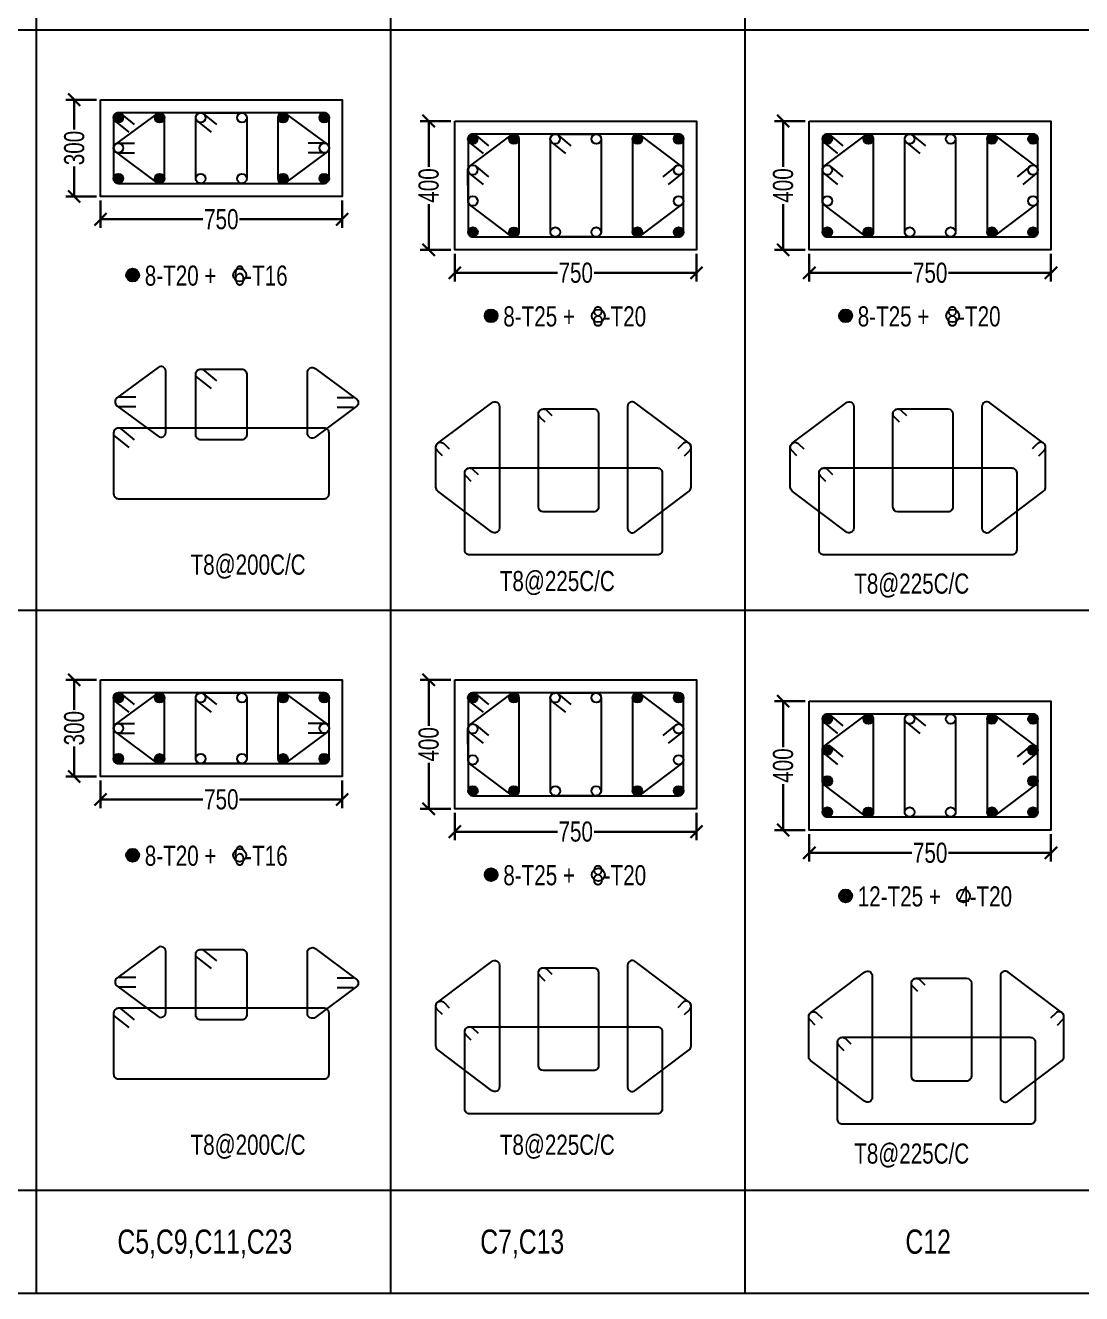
# Model space of a CAD drawing. Header units: millimetres. Extents: x 356 to 40629, y 2483 to 64847.
# Drawn here: x 24525 to 27803, y 11803 to 15738 of the extents above; entities that cross this region are included whole.
import ezdxf

# ---------------------------------------------------------------- set-up
doc = ezdxf.new("R2010")
doc.units = ezdxf.units.MM
for name, color, linetype in [('COL', 5, 'Continuous'), ('S-TIES', 3, 'Continuous'), ('TABLE', 11, 'Continuous'), ('TXT3', 6, 'Continuous')]:
    doc.layers.add(name, color=color, linetype=linetype)
doc.layers.add('STR-COL-DIM', color=8, linetype='Continuous', lineweight=18)
doc.layers.add('STR-LEVEL TEXT', color=110, linetype='Continuous', lineweight=30)
doc.styles.add('SOBHA', font='swisscl.ttf')
doc.styles.add('sobha sed', font='swisscl.ttf')
doc.dimstyles.new('S-25', dxfattribs={"dimscale": 25, "dimtxt": 2.5, "dimasz": 1.5, "dimexe": 0.25, "dimexo": 0.5, "dimgap": 0.1, "dimtad": 0, "dimdec": 0, "dimrnd": 0.0005, "dimzin": 0, "dimdsep": 46, "dimtxsty": 'SOBHA', "dimblk": 'OBLIQUE', "dimcen": 0.09, "dimclrd": 8, "dimclre": 8, "dimclrt": 6, "dimadec": 0, "dimazin": 0, "dimtfac": 1, "dimtdec": 0, "dimtofl": 0, "dimtmove": 0, "dimatfit": 3, "dimfxl": 0.18, "dimtolj": 1, "dimtzin": 0, "dimlwd": -1, "dimlwe": -1, "dimarcsym": 0})

# ---------------------------------------------------------------- blocks, each defined once
blk = doc.blocks.new('_Oblique')
at = {"color": 0, "linetype": 'ByBlock', "lineweight": -2}
for p, q in [((-0.5, -0.5), (0.5, 0.5)), ((0, 0.71), (0, -0.71))]:
    blk.add_line(p, q, dxfattribs=at)
blk = doc.blocks.new('*D614')
at = {"layer": 'STR-LEVEL TEXT', "color": 8, "transparency": 16777216}
for p, q in [((24745.3, 13707.2), (24670.2, 13707.2)), ((24676.5, 13707.2), (24676.5, 13614.4)), ((24676.5, 13407.2), (24676.5, 13500.1)), ((24745.3, 13407.2), (24670.2, 13407.2))]:
    blk.add_line(p, q, dxfattribs=at)
at = {"layer": 'STR-LEVEL TEXT', "color": 8, "transparency": 16777216, "xscale": 37.5, "yscale": 37.5, "zscale": 37.5}
for p, rotation in [((24676.5, 13707.2), 90), ((24676.5, 13407.2), 270)]:
    blk.add_blockref('_Oblique', p, dxfattribs=dict(at, rotation=rotation))
at = {"layer": 'STR-LEVEL TEXT', "color": 6, "transparency": 16777216, "insert": (24676.5, 13557.3), "char_height": 62.5, "attachment_point": 5, "rotation": 90, "style": 'SOBHA'}
blk.add_mtext('\\A1;300', dxfattribs=at)
blk = doc.blocks.new('*D615')
at = {"layer": 'STR-LEVEL TEXT', "color": 8, "transparency": 16777216}
for p, q in [((24757.8, 13394.7), (24757.8, 13329.9)), ((25507.8, 13394.7), (25507.8, 13329.9)), ((24757.8, 13336.1), (25075.9, 13336.1)), ((25507.8, 13336.1), (25189.8, 13336.1))]:
    blk.add_line(p, q, dxfattribs=at)
at = {"layer": 'STR-LEVEL TEXT', "color": 8, "transparency": 16777216, "xscale": 37.5, "yscale": 37.5, "zscale": 37.5, "rotation": 180}
blk.add_blockref('_Oblique', (24757.8, 13336.1), dxfattribs=at)
at = {"layer": 'STR-LEVEL TEXT', "color": 8, "transparency": 16777216, "xscale": 37.5, "yscale": 37.5, "zscale": 37.5}
blk.add_blockref('_Oblique', (25507.8, 13336.1), dxfattribs=at)
at = {"layer": 'STR-LEVEL TEXT', "color": 6, "transparency": 16777216, "insert": (25132.8, 13336.1), "char_height": 62.5, "attachment_point": 5, "style": 'SOBHA'}
blk.add_mtext('\\A1;750', dxfattribs=at)
blk = doc.blocks.new('*D616')
at = {"layer": 'STR-LEVEL TEXT', "color": 8, "transparency": 16777216}
for p, q in [((24745.3, 15507.4), (24670.2, 15507.4)), ((24676.5, 15507.4), (24676.5, 15414.6)), ((24676.5, 15207.4), (24676.5, 15300.3)), ((24745.3, 15207.4), (24670.2, 15207.4))]:
    blk.add_line(p, q, dxfattribs=at)
at = {"layer": 'STR-LEVEL TEXT', "color": 8, "transparency": 16777216, "xscale": 37.5, "yscale": 37.5, "zscale": 37.5}
for p, rotation in [((24676.5, 15507.4), 90), ((24676.5, 15207.4), 270)]:
    blk.add_blockref('_Oblique', p, dxfattribs=dict(at, rotation=rotation))
at = {"layer": 'STR-LEVEL TEXT', "color": 6, "transparency": 16777216, "insert": (24676.5, 15357.4), "char_height": 62.5, "attachment_point": 5, "rotation": 90, "style": 'SOBHA'}
blk.add_mtext('\\A1;300', dxfattribs=at)
blk = doc.blocks.new('*D617')
at = {"layer": 'STR-LEVEL TEXT', "color": 8, "transparency": 16777216}
for p, q in [((24757.8, 15194.9), (24757.8, 15130.1)), ((25507.8, 15194.9), (25507.8, 15130.1)), ((24757.8, 15136.3), (25075.9, 15136.3)), ((25507.8, 15136.3), (25189.8, 15136.3))]:
    blk.add_line(p, q, dxfattribs=at)
at = {"layer": 'STR-LEVEL TEXT', "color": 8, "transparency": 16777216, "xscale": 37.5, "yscale": 37.5, "zscale": 37.5, "rotation": 180}
blk.add_blockref('_Oblique', (24757.8, 15136.3), dxfattribs=at)
at = {"layer": 'STR-LEVEL TEXT', "color": 8, "transparency": 16777216, "xscale": 37.5, "yscale": 37.5, "zscale": 37.5}
blk.add_blockref('_Oblique', (25507.8, 15136.3), dxfattribs=at)
at = {"layer": 'STR-LEVEL TEXT', "color": 6, "transparency": 16777216, "insert": (25132.8, 15136.3), "char_height": 62.5, "attachment_point": 5, "style": 'SOBHA'}
blk.add_mtext('\\A1;750', dxfattribs=at)
blk = doc.blocks.new('*D482')
at = {"layer": 'STR-LEVEL TEXT', "color": 8, "transparency": 16777216}
for p, q in [((25845.3, 13707.2), (25770.2, 13707.2)), ((25776.5, 13707.2), (25776.5, 13564.7)), ((25776.5, 13307.2), (25776.5, 13449.7)), ((25845.3, 13307.2), (25770.2, 13307.2))]:
    blk.add_line(p, q, dxfattribs=at)
at = {"layer": 'STR-LEVEL TEXT', "color": 8, "transparency": 16777216, "xscale": 37.5, "yscale": 37.5, "zscale": 37.5}
for p, rotation in [((25776.5, 13707.2), 90), ((25776.5, 13307.2), 270)]:
    blk.add_blockref('_Oblique', p, dxfattribs=dict(at, rotation=rotation))
at = {"layer": 'STR-LEVEL TEXT', "color": 6, "transparency": 16777216, "insert": (25776.5, 13507.2), "char_height": 62.5, "attachment_point": 5, "rotation": 90, "style": 'SOBHA'}
blk.add_mtext('\\A1;400', dxfattribs=at)
blk = doc.blocks.new('*D483')
at = {"layer": 'STR-LEVEL TEXT', "color": 8, "transparency": 16777216}
for p, q in [((25857.8, 13294.7), (25857.8, 13229.9)), ((26607.8, 13294.7), (26607.8, 13229.9)), ((25857.8, 13236.1), (26175.9, 13236.1)), ((26607.8, 13236.1), (26289.8, 13236.1))]:
    blk.add_line(p, q, dxfattribs=at)
at = {"layer": 'STR-LEVEL TEXT', "color": 8, "transparency": 16777216, "xscale": 37.5, "yscale": 37.5, "zscale": 37.5, "rotation": 180}
blk.add_blockref('_Oblique', (25857.8, 13236.1), dxfattribs=at)
at = {"layer": 'STR-LEVEL TEXT', "color": 8, "transparency": 16777216, "xscale": 37.5, "yscale": 37.5, "zscale": 37.5}
blk.add_blockref('_Oblique', (26607.8, 13236.1), dxfattribs=at)
at = {"layer": 'STR-LEVEL TEXT', "color": 6, "transparency": 16777216, "insert": (26232.8, 13236.1), "char_height": 62.5, "attachment_point": 5, "style": 'SOBHA'}
blk.add_mtext('\\A1;750', dxfattribs=at)
blk = doc.blocks.new('*D544')
at = {"layer": 'STR-LEVEL TEXT', "color": 8, "transparency": 16777216}
for p, q in [((25845.3, 15441.2), (25770.2, 15441.2)), ((25776.5, 15441.2), (25776.5, 15298.7)), ((25776.5, 15041.2), (25776.5, 15183.7)), ((25845.3, 15041.2), (25770.2, 15041.2))]:
    blk.add_line(p, q, dxfattribs=at)
at = {"layer": 'STR-LEVEL TEXT', "color": 8, "transparency": 16777216, "xscale": 37.5, "yscale": 37.5, "zscale": 37.5}
for p, rotation in [((25776.5, 15441.2), 90), ((25776.5, 15041.2), 270)]:
    blk.add_blockref('_Oblique', p, dxfattribs=dict(at, rotation=rotation))
at = {"layer": 'STR-LEVEL TEXT', "color": 6, "transparency": 16777216, "insert": (25776.5, 15241.2), "char_height": 62.5, "attachment_point": 5, "rotation": 90, "style": 'SOBHA'}
blk.add_mtext('\\A1;400', dxfattribs=at)
blk = doc.blocks.new('*D545')
at = {"layer": 'STR-LEVEL TEXT', "color": 8, "transparency": 16777216}
for p, q in [((25857.8, 15028.7), (25857.8, 14963.9)), ((26607.8, 15028.7), (26607.8, 14963.9)), ((25857.8, 14970.1), (26175.9, 14970.1)), ((26607.8, 14970.1), (26289.8, 14970.1))]:
    blk.add_line(p, q, dxfattribs=at)
at = {"layer": 'STR-LEVEL TEXT', "color": 8, "transparency": 16777216, "xscale": 37.5, "yscale": 37.5, "zscale": 37.5, "rotation": 180}
blk.add_blockref('_Oblique', (25857.8, 14970.1), dxfattribs=at)
at = {"layer": 'STR-LEVEL TEXT', "color": 8, "transparency": 16777216, "xscale": 37.5, "yscale": 37.5, "zscale": 37.5}
blk.add_blockref('_Oblique', (26607.8, 14970.1), dxfattribs=at)
at = {"layer": 'STR-LEVEL TEXT', "color": 6, "transparency": 16777216, "insert": (26232.8, 14970.1), "char_height": 62.5, "attachment_point": 5, "style": 'SOBHA'}
blk.add_mtext('\\A1;750', dxfattribs=at)
blk = doc.blocks.new('*D548')
at = {"layer": 'STR-LEVEL TEXT', "color": 8, "transparency": 16777216}
for p, q in [((26945.3, 15441.2), (26870.2, 15441.2)), ((26876.5, 15441.2), (26876.5, 15298.7)), ((26876.5, 15041.2), (26876.5, 15183.7)), ((26945.3, 15041.2), (26870.2, 15041.2))]:
    blk.add_line(p, q, dxfattribs=at)
at = {"layer": 'STR-LEVEL TEXT', "color": 8, "transparency": 16777216, "xscale": 37.5, "yscale": 37.5, "zscale": 37.5}
for p, rotation in [((26876.5, 15441.2), 90), ((26876.5, 15041.2), 270)]:
    blk.add_blockref('_Oblique', p, dxfattribs=dict(at, rotation=rotation))
at = {"layer": 'STR-LEVEL TEXT', "color": 6, "transparency": 16777216, "insert": (26876.5, 15241.2), "char_height": 62.5, "attachment_point": 5, "rotation": 90, "style": 'SOBHA'}
blk.add_mtext('\\A1;400', dxfattribs=at)
blk = doc.blocks.new('*D549')
at = {"layer": 'STR-LEVEL TEXT', "color": 8, "transparency": 16777216}
for p, q in [((26957.8, 15028.7), (26957.8, 14963.9)), ((27707.8, 15028.7), (27707.8, 14963.9)), ((26957.8, 14970.1), (27275.9, 14970.1)), ((27707.8, 14970.1), (27389.8, 14970.1))]:
    blk.add_line(p, q, dxfattribs=at)
at = {"layer": 'STR-LEVEL TEXT', "color": 8, "transparency": 16777216, "xscale": 37.5, "yscale": 37.5, "zscale": 37.5, "rotation": 180}
blk.add_blockref('_Oblique', (26957.8, 14970.1), dxfattribs=at)
at = {"layer": 'STR-LEVEL TEXT', "color": 8, "transparency": 16777216, "xscale": 37.5, "yscale": 37.5, "zscale": 37.5}
blk.add_blockref('_Oblique', (27707.8, 14970.1), dxfattribs=at)
at = {"layer": 'STR-LEVEL TEXT', "color": 6, "transparency": 16777216, "insert": (27332.8, 14970.1), "char_height": 62.5, "attachment_point": 5, "style": 'SOBHA'}
blk.add_mtext('\\A1;750', dxfattribs=at)
blk = doc.blocks.new('*D411')
at = {"layer": 'STR-LEVEL TEXT', "color": 8, "transparency": 16777216}
for p, q in [((26945.3, 13641.3), (26870.2, 13641.3)), ((26876.5, 13641.3), (26876.5, 13498.8)), ((26876.5, 13241.3), (26876.5, 13383.8)), ((26945.3, 13241.3), (26870.2, 13241.3))]:
    blk.add_line(p, q, dxfattribs=at)
at = {"layer": 'STR-LEVEL TEXT', "color": 8, "transparency": 16777216, "xscale": 37.5, "yscale": 37.5, "zscale": 37.5}
for p, rotation in [((26876.5, 13641.3), 90), ((26876.5, 13241.3), 270)]:
    blk.add_blockref('_Oblique', p, dxfattribs=dict(at, rotation=rotation))
at = {"layer": 'STR-LEVEL TEXT', "color": 6, "transparency": 16777216, "insert": (26876.5, 13441.3), "char_height": 62.5, "attachment_point": 5, "rotation": 90, "style": 'SOBHA'}
blk.add_mtext('\\A1;400', dxfattribs=at)
blk = doc.blocks.new('*D412')
at = {"layer": 'STR-LEVEL TEXT', "color": 8, "transparency": 16777216}
for p, q in [((26957.8, 13228.8), (26957.8, 13164)), ((27707.8, 13228.8), (27707.8, 13164)), ((26957.8, 13170.3), (27275.9, 13170.3)), ((27707.8, 13170.3), (27389.8, 13170.3))]:
    blk.add_line(p, q, dxfattribs=at)
at = {"layer": 'STR-LEVEL TEXT', "color": 8, "transparency": 16777216, "xscale": 37.5, "yscale": 37.5, "zscale": 37.5, "rotation": 180}
blk.add_blockref('_Oblique', (26957.8, 13170.3), dxfattribs=at)
at = {"layer": 'STR-LEVEL TEXT', "color": 8, "transparency": 16777216, "xscale": 37.5, "yscale": 37.5, "zscale": 37.5}
blk.add_blockref('_Oblique', (27707.8, 13170.3), dxfattribs=at)
at = {"layer": 'STR-LEVEL TEXT', "color": 6, "transparency": 16777216, "insert": (27332.8, 13170.3), "char_height": 62.5, "attachment_point": 5, "style": 'SOBHA'}
blk.add_mtext('\\A1;750', dxfattribs=at)

msp = doc.modelspace()

# ---------------------------------------------------------------- hatches: boundary and pattern name
at = {"layer": 'S-TIES', "ltscale": 7}
h = msp.add_hatch(color=256, dxfattribs=at)
h.dxf.hatch_style = 1
edge = h.paths.add_edge_path()
edge.add_arc((24813.4, 15451.8), 15, 0, 360)
h = msp.add_hatch(color=256, dxfattribs=at)
h.dxf.hatch_style = 1
edge = h.paths.add_edge_path()
edge.add_arc((24941.2, 15451.8), 15, 0, 360)
h = msp.add_hatch(color=256, dxfattribs=at)
h.dxf.hatch_style = 1
edge = h.paths.add_edge_path()
edge.add_arc((25324.5, 15451.8), 15, 0, 360)
h = msp.add_hatch(color=256, dxfattribs=at)
h.dxf.hatch_style = 1
edge = h.paths.add_edge_path()
edge.add_arc((25452.3, 15451.8), 15, 0, 360)
h = msp.add_hatch(color=256, dxfattribs=at)
h.dxf.hatch_style = 1
edge = h.paths.add_edge_path()
edge.add_arc((25913.4, 15385.6), 15, 0, 360)
h = msp.add_hatch(color=256, dxfattribs=at)
h.dxf.hatch_style = 1
edge = h.paths.add_edge_path()
edge.add_arc((26041.2, 15385.6), 15, 0, 360)
h = msp.add_hatch(color=256, dxfattribs=at)
h.dxf.hatch_style = 1
edge = h.paths.add_edge_path()
edge.add_arc((26424.5, 15385.6), 15, 0, 360)
h = msp.add_hatch(color=256, dxfattribs=at)
h.dxf.hatch_style = 1
edge = h.paths.add_edge_path()
edge.add_arc((26552.3, 15385.6), 15, 0, 360)
h = msp.add_hatch(color=256, dxfattribs=at)
h.dxf.hatch_style = 1
edge = h.paths.add_edge_path()
edge.add_arc((27013.4, 15385.6), 15, 0, 360)
h = msp.add_hatch(color=256, dxfattribs=at)
h.dxf.hatch_style = 1
edge = h.paths.add_edge_path()
edge.add_arc((27141.2, 15385.6), 15, 0, 360)
h = msp.add_hatch(color=256, dxfattribs=at)
h.dxf.hatch_style = 1
edge = h.paths.add_edge_path()
edge.add_arc((27524.5, 15385.6), 15, 0, 360)
h = msp.add_hatch(color=256, dxfattribs=at)
h.dxf.hatch_style = 1
edge = h.paths.add_edge_path()
edge.add_arc((27652.3, 15385.6), 15, 0, 360)
h = msp.add_hatch(color=256, dxfattribs=at)
h.dxf.hatch_style = 1
edge = h.paths.add_edge_path()
edge.add_arc((24813.5, 15262.7), 15, 0, 360)
h = msp.add_hatch(color=256, dxfattribs=at)
h.dxf.hatch_style = 1
edge = h.paths.add_edge_path()
edge.add_arc((24941.2, 15262.4), 15, 0, 360)
h = msp.add_hatch(color=256, dxfattribs=at)
h.dxf.hatch_style = 1
edge = h.paths.add_edge_path()
edge.add_arc((25324.5, 15262.4), 15, 0, 360)
h = msp.add_hatch(color=256, dxfattribs=at)
h.dxf.hatch_style = 1
edge = h.paths.add_edge_path()
edge.add_arc((25452.2, 15262.7), 15, 0, 360)
h = msp.add_hatch(color=256, dxfattribs=at)
h.dxf.hatch_style = 1
edge = h.paths.add_edge_path()
edge.add_arc((25913.5, 15096.5), 15, 0, 360)
h = msp.add_hatch(color=256, dxfattribs=at)
h.dxf.hatch_style = 1
edge = h.paths.add_edge_path()
edge.add_arc((26041.2, 15096.2), 15, 0, 360)
h = msp.add_hatch(color=256, dxfattribs=at)
h.dxf.hatch_style = 1
edge = h.paths.add_edge_path()
edge.add_arc((26424.5, 15096.5), 15, 0, 360)
h = msp.add_hatch(color=256, dxfattribs=at)
h.dxf.hatch_style = 1
edge = h.paths.add_edge_path()
edge.add_arc((26552.2, 15096.5), 15, 0, 360)
h = msp.add_hatch(color=256, dxfattribs=at)
h.dxf.hatch_style = 1
edge = h.paths.add_edge_path()
edge.add_arc((27013.5, 15096.5), 15, 0, 360)
h = msp.add_hatch(color=256, dxfattribs=at)
h.dxf.hatch_style = 1
edge = h.paths.add_edge_path()
edge.add_arc((27141.2, 15096.2), 15, 0, 360)
h = msp.add_hatch(color=256, dxfattribs=at)
h.dxf.hatch_style = 1
edge = h.paths.add_edge_path()
edge.add_arc((27524.5, 15096.5), 15, 0, 360)
h = msp.add_hatch(color=256, dxfattribs=at)
h.dxf.hatch_style = 1
edge = h.paths.add_edge_path()
edge.add_arc((27652.2, 15096.5), 15, 0, 360)
h = msp.add_hatch(color=256, dxfattribs=at)
h.dxf.hatch_style = 1
edge = h.paths.add_edge_path()
edge.add_arc((24857.6, 14963.2), 20, 0, 360)
h = msp.add_hatch(color=256, dxfattribs=at)
h.dxf.hatch_style = 1
edge = h.paths.add_edge_path()
edge.add_arc((25970.3, 14836.6), 20, 0, 360)
h = msp.add_hatch(color=256, dxfattribs=at)
h.dxf.hatch_style = 1
edge = h.paths.add_edge_path()
edge.add_arc((27070.3, 14836.6), 20, 0, 360)
h = msp.add_hatch(color=256, dxfattribs=at)
h.dxf.hatch_style = 1
edge = h.paths.add_edge_path()
edge.add_arc((24813.4, 13651.7), 15, 0, 360)
h = msp.add_hatch(color=256, dxfattribs=at)
h.dxf.hatch_style = 1
edge = h.paths.add_edge_path()
edge.add_arc((24941.2, 13651.7), 15, 0, 360)
h = msp.add_hatch(color=256, dxfattribs=at)
h.dxf.hatch_style = 1
edge = h.paths.add_edge_path()
edge.add_arc((25324.5, 13651.7), 15, 0, 360)
h = msp.add_hatch(color=256, dxfattribs=at)
h.dxf.hatch_style = 1
edge = h.paths.add_edge_path()
edge.add_arc((25452.3, 13651.7), 15, 0, 360)
h = msp.add_hatch(color=256, dxfattribs=at)
h.dxf.hatch_style = 1
edge = h.paths.add_edge_path()
edge.add_arc((25913.4, 13651.7), 15, 0, 360)
h = msp.add_hatch(color=256, dxfattribs=at)
h.dxf.hatch_style = 1
edge = h.paths.add_edge_path()
edge.add_arc((26041.2, 13651.7), 15, 0, 360)
h = msp.add_hatch(color=256, dxfattribs=at)
h.dxf.hatch_style = 1
edge = h.paths.add_edge_path()
edge.add_arc((26424.5, 13651.7), 15, 0, 360)
h = msp.add_hatch(color=256, dxfattribs=at)
h.dxf.hatch_style = 1
edge = h.paths.add_edge_path()
edge.add_arc((26552.3, 13651.7), 15, 0, 360)
h = msp.add_hatch(color=256, dxfattribs=at)
h.dxf.hatch_style = 1
edge = h.paths.add_edge_path()
edge.add_arc((27013.4, 13585.8), 15, 0, 360)
h = msp.add_hatch(color=256, dxfattribs=at)
h.dxf.hatch_style = 1
edge = h.paths.add_edge_path()
edge.add_arc((27141.2, 13585.8), 15, 0, 360)
h = msp.add_hatch(color=256, dxfattribs=at)
h.dxf.hatch_style = 1
edge = h.paths.add_edge_path()
edge.add_arc((27524.5, 13585.8), 15, 0, 360)
h = msp.add_hatch(color=256, dxfattribs=at)
h.dxf.hatch_style = 1
edge = h.paths.add_edge_path()
edge.add_arc((27652.3, 13585.8), 15, 0, 360)
h = msp.add_hatch(color=256, dxfattribs=at)
h.dxf.hatch_style = 1
edge = h.paths.add_edge_path()
edge.add_arc((27013.4, 13489.4), 15, 0, 360)
h = msp.add_hatch(color=256, dxfattribs=at)
h.dxf.hatch_style = 1
edge = h.paths.add_edge_path()
edge.add_arc((27652.2, 13489.4), 15, 0, 360)
h = msp.add_hatch(color=256, dxfattribs=at)
h.dxf.hatch_style = 1
edge = h.paths.add_edge_path()
edge.add_arc((24813.5, 13462.6), 15, 0, 360)
h = msp.add_hatch(color=256, dxfattribs=at)
h.dxf.hatch_style = 1
edge = h.paths.add_edge_path()
edge.add_arc((24941.2, 13462.2), 15, 0, 360)
h = msp.add_hatch(color=256, dxfattribs=at)
h.dxf.hatch_style = 1
edge = h.paths.add_edge_path()
edge.add_arc((25324.5, 13462.2), 15, 0, 360)
h = msp.add_hatch(color=256, dxfattribs=at)
h.dxf.hatch_style = 1
edge = h.paths.add_edge_path()
edge.add_arc((25452.2, 13462.6), 15, 0, 360)
h = msp.add_hatch(color=256, dxfattribs=at)
h.dxf.hatch_style = 1
edge = h.paths.add_edge_path()
edge.add_arc((27013.5, 13393.1), 15, 0, 360)
h = msp.add_hatch(color=256, dxfattribs=at)
h.dxf.hatch_style = 1
edge = h.paths.add_edge_path()
edge.add_arc((27652.2, 13393.1), 15, 0, 360)
h = msp.add_hatch(color=256, dxfattribs=at)
h.dxf.hatch_style = 1
edge = h.paths.add_edge_path()
edge.add_arc((25913.5, 13362.6), 15, 0, 360)
h = msp.add_hatch(color=256, dxfattribs=at)
h.dxf.hatch_style = 1
edge = h.paths.add_edge_path()
edge.add_arc((26041.2, 13362.2), 15, 0, 360)
h = msp.add_hatch(color=256, dxfattribs=at)
h.dxf.hatch_style = 1
edge = h.paths.add_edge_path()
edge.add_arc((26424.5, 13362.6), 15, 0, 360)
h = msp.add_hatch(color=256, dxfattribs=at)
h.dxf.hatch_style = 1
edge = h.paths.add_edge_path()
edge.add_arc((26552.2, 13362.6), 15, 0, 360)
h = msp.add_hatch(color=256, dxfattribs=at)
h.dxf.hatch_style = 1
edge = h.paths.add_edge_path()
edge.add_arc((27013.5, 13296.7), 15, 0, 360)
h = msp.add_hatch(color=256, dxfattribs=at)
h.dxf.hatch_style = 1
edge = h.paths.add_edge_path()
edge.add_arc((27141.2, 13296.3), 15, 0, 360)
h = msp.add_hatch(color=256, dxfattribs=at)
h.dxf.hatch_style = 1
edge = h.paths.add_edge_path()
edge.add_arc((27524.5, 13296.7), 15, 0, 360)
h = msp.add_hatch(color=256, dxfattribs=at)
h.dxf.hatch_style = 1
edge = h.paths.add_edge_path()
edge.add_arc((27652.2, 13296.7), 15, 0, 360)
h = msp.add_hatch(color=256, dxfattribs=at)
h.dxf.hatch_style = 1
edge = h.paths.add_edge_path()
edge.add_arc((24857.6, 13163), 20, 0, 360)
h = msp.add_hatch(color=256, dxfattribs=at)
h.dxf.hatch_style = 1
edge = h.paths.add_edge_path()
edge.add_arc((25970.3, 13102.7), 20, 0, 360)
h = msp.add_hatch(color=256, dxfattribs=at)
h.dxf.hatch_style = 1
edge = h.paths.add_edge_path()
edge.add_arc((27070.3, 13036.8), 20, 0, 360)

# ---------------------------------------------------------------- linework, layer by layer
at = {"layer": 'COL', "elevation": 0}
for points in [[(24757.8, 15507.4), (25507.8, 15507.4), (25507.8, 15207.4), (24757.8, 15207.4)], [(25857.8, 15441.2), (26607.8, 15441.2), (26607.8, 15041.2), (25857.8, 15041.2)], [(26957.8, 15441.2), (27707.8, 15441.2), (27707.8, 15041.2), (26957.8, 15041.2)], [(24757.8, 13707.2), (25507.8, 13707.2), (25507.8, 13407.2), (24757.8, 13407.2)], [(25857.8, 13707.2), (26607.8, 13707.2), (26607.8, 13307.2), (25857.8, 13307.2)], [(26957.8, 13641.3), (27707.8, 13641.3), (27707.8, 13241.3), (26957.8, 13241.3)]]:
    msp.add_lwpolyline(points, close=True, dxfattribs=at)
at = {"layer": 'S-TIES', "ltscale": 7, "elevation": 0}
for points in [[(24813.5, 15247.7), (25452.3, 15247.7, 0.414214), (25467.3, 15262.7), (25467.3, 15451.8, 0.414214), (25452.3, 15466.8), (24813.5, 15466.8, 0.414214), (24798.5, 15451.8), (24798.5, 15262.7, 0.414214)], [(24956.2, 15262.4), (24956.2, 15451.8, 0.615959), (24932.3, 15463.9), (24804.6, 15369.3, 0.503211), (24804.5, 15345.3), (24932.2, 15250.3, 0.616567)], [(25069, 15466.8), (25196.7, 15466.8, -0.414214), (25211.7, 15451.8), (25211.7, 15262.7, -0.414214), (25196.7, 15247.7), (25069, 15247.7, -0.414214), (25054, 15262.7), (25054, 15451.8, -0.414214)], [(25309.5, 15262.4), (25309.5, 15451.8, -0.615959), (25333.4, 15463.9), (25461.1, 15369.3, -0.503211), (25461.1, 15345.3), (25333.5, 15250.3, -0.616567)], [(26056.2, 15385.6), (26056.2, 15096.2, -0.619608), (26032.2, 15084.2), (25904.4, 15180.9, -0.234772), (25898.5, 15192.9), (25898.4, 15289.3, -0.23547), (25904.4, 15301.2), (26032.2, 15397.6, -0.618942)], [(25913.5, 15081.5), (26552.3, 15081.5, 0.414214), (26567.3, 15096.5), (26567.3, 15385.6, 0.414214), (26552.3, 15400.6), (25913.5, 15400.6, 0.414214), (25898.5, 15385.6), (25898.5, 15096.5, 0.414214)], [(26169.4, 15400.6), (26296.4, 15400.6, -0.414214), (26311.4, 15385.6), (26311.4, 15096.5, -0.414214), (26296.4, 15081.5), (26169.4, 15081.5, -0.414214), (26154.4, 15096.5), (26154.4, 15385.6, -0.414214)], [(26409.4, 15385.6), (26409.5, 15096.5, 0.619608), (26433.5, 15084.6), (26561.3, 15180.9, 0.234772), (26567.2, 15192.9), (26567.2, 15289.3, 0.23547), (26561.3, 15301.2), (26433.5, 15397.6, 0.618942)], [(27156.2, 15385.6), (27156.2, 15096.2, -0.619608), (27132.2, 15084.2), (27004.4, 15180.9, -0.234772), (26998.5, 15192.9), (26998.4, 15289.3, -0.23547), (27004.4, 15301.2), (27132.2, 15397.6, -0.618942)], [(27013.5, 15081.5), (27652.3, 15081.5, 0.414214), (27667.3, 15096.5), (27667.3, 15385.6, 0.414214), (27652.3, 15400.6), (27013.5, 15400.6, 0.414214), (26998.5, 15385.6), (26998.5, 15096.5, 0.414214)], [(27269.4, 15400.6), (27396.4, 15400.6, -0.414214), (27411.4, 15385.6), (27411.4, 15096.5, -0.414214), (27396.4, 15081.5), (27269.4, 15081.5, -0.414214), (27254.4, 15096.5), (27254.4, 15385.6, -0.414214)], [(27509.4, 15385.6), (27509.5, 15096.5, 0.619608), (27533.5, 15084.6), (27661.3, 15180.9, 0.234772), (27667.2, 15192.9), (27667.2, 15289.3, 0.23547), (27661.3, 15301.2), (27533.5, 15397.6, 0.618942)], [(24960.6, 14475.1), (24960.6, 14664.6, 0.615959), (24936.7, 14676.7), (24809, 14582.1, 0.503211), (24809, 14558), (24936.6, 14463.1, 0.616567)], [(25069, 14671.2), (25196.7, 14671.2, -0.414214), (25211.7, 14656.2), (25211.7, 14467.1, -0.414214), (25196.7, 14452.1), (25069, 14452.1, -0.414214), (25054, 14467.1), (25054, 14656.2, -0.414214)], [(25400.2, 14472.1), (25400.2, 14661.6, -0.615959), (25424.1, 14673.6), (25551.8, 14579.1, -0.503211), (25551.8, 14555), (25424.2, 14460.1, -0.616567)], [(25996, 14555.4), (25996, 14178.4, -0.619608), (25971.9, 14166.5), (25804.7, 14293.1, -0.234772), (25798.8, 14305.1), (25798.8, 14429.2, -0.23547), (25804.7, 14441.2), (25972, 14567.3, -0.618942)], [(26393.7, 14555.4), (26393.7, 14178.4, 0.619608), (26417.8, 14166.5), (26585, 14293.1, 0.234772), (26590.9, 14305.1), (26590.9, 14429.2, 0.23547), (26585, 14441.2), (26417.7, 14567.3, 0.618942)], [(27096, 14555.4), (27096, 14178.4, -0.619608), (27071.9, 14166.5), (26904.7, 14293.1, -0.234772), (26898.8, 14305.1), (26898.8, 14429.2, -0.23547), (26904.7, 14441.2), (27072, 14567.3, -0.618942)], [(27493.7, 14555.4), (27493.7, 14178.4, 0.619608), (27517.8, 14166.5), (27685, 14293.1, 0.234772), (27690.9, 14305.1), (27690.9, 14429.2, 0.23547), (27685, 14441.2), (27517.7, 14567.3, 0.618942)], [(26132.4, 14547.9), (26288.6, 14547.9, -0.414166), (26303.6, 14532.9), (26303.6, 14243.8, -0.414262), (26288.6, 14228.8), (26132.5, 14228.8, -0.414166), (26117.5, 14243.8), (26117.4, 14532.9, -0.414262)], [(27232.4, 14547.9), (27388.6, 14547.9, -0.414166), (27403.6, 14532.9), (27403.6, 14243.8, -0.414262), (27388.6, 14228.8), (27232.5, 14228.8, -0.414166), (27217.5, 14243.8), (27217.4, 14532.9, -0.414262)], [(24813.5, 14269.3), (25452.3, 14269.3, 0.414214), (25467.3, 14284.3), (25467.3, 14473.4, 0.414214), (25452.3, 14488.4), (24813.5, 14488.4, 0.414214), (24798.5, 14473.4), (24798.5, 14284.3, 0.414214)], [(25903.3, 14364.8), (26486.4, 14364.8, -0.414214), (26501.4, 14349.8), (26501.4, 14109.8, -0.414214), (26486.4, 14094.8), (25903.3, 14094.8, -0.414214), (25888.3, 14109.8), (25888.3, 14349.8, -0.414214)], [(27003.3, 14364.8), (27586.4, 14364.8, -0.414214), (27601.4, 14349.8), (27601.4, 14109.8, -0.414214), (27586.4, 14094.8), (27003.3, 14094.8, -0.414214), (26988.3, 14109.8), (26988.3, 14349.8, -0.414214)], [(24813.5, 13447.6), (25452.3, 13447.6, 0.414214), (25467.3, 13462.6), (25467.3, 13651.7, 0.414214), (25452.3, 13666.7), (24813.5, 13666.7, 0.414214), (24798.5, 13651.7), (24798.5, 13462.6, 0.414214)], [(24956.2, 13462.2), (24956.2, 13651.7, 0.615959), (24932.3, 13663.7), (24804.6, 13569.2, 0.503211), (24804.5, 13545.1), (24932.2, 13450.1, 0.616567)], [(25069, 13666.7), (25196.7, 13666.7, -0.414214), (25211.7, 13651.7), (25211.7, 13462.6, -0.414214), (25196.7, 13447.6), (25069, 13447.6, -0.414214), (25054, 13462.6), (25054, 13651.7, -0.414214)], [(25309.5, 13462.2), (25309.5, 13651.7, -0.615959), (25333.4, 13663.7), (25461.1, 13569.2, -0.503211), (25461.1, 13545.1), (25333.5, 13450.1, -0.616567)], [(26056.2, 13651.7), (26056.2, 13362.2, -0.619608), (26032.2, 13350.2), (25904.4, 13447, -0.234772), (25898.5, 13458.9), (25898.4, 13555.3, -0.23547), (25904.4, 13567.3), (26032.2, 13663.6, -0.618942)], [(25913.5, 13347.6), (26552.3, 13347.6, 0.414214), (26567.3, 13362.6), (26567.3, 13651.7, 0.414214), (26552.3, 13666.7), (25913.5, 13666.7, 0.414214), (25898.5, 13651.7), (25898.5, 13362.6, 0.414214)], [(26169.4, 13666.7), (26296.4, 13666.7, -0.414214), (26311.4, 13651.7), (26311.4, 13362.6, -0.414214), (26296.4, 13347.6), (26169.4, 13347.6, -0.414214), (26154.4, 13362.6), (26154.4, 13651.7, -0.414214)], [(26409.4, 13651.7), (26409.5, 13362.6, 0.619608), (26433.5, 13350.6), (26561.3, 13447, 0.234772), (26567.2, 13458.9), (26567.2, 13555.3, 0.23547), (26561.3, 13567.3), (26433.5, 13663.6, 0.618942)], [(27156.2, 13585.8), (27156.2, 13296.3, -0.619608), (27132.2, 13284.4), (27004.4, 13381.1, -0.234772), (26998.5, 13393.1), (26998.4, 13489.4, -0.23547), (27004.4, 13501.4), (27132.2, 13597.8, -0.618942)], [(27013.5, 13281.7), (27652.3, 13281.7, 0.414214), (27667.3, 13296.7), (27667.3, 13585.8, 0.414214), (27652.3, 13600.8), (27013.5, 13600.8, 0.414214), (26998.5, 13585.8), (26998.5, 13296.7, 0.414214)], [(27269.4, 13600.8), (27396.4, 13600.8, -0.414214), (27411.4, 13585.8), (27411.4, 13296.7, -0.414214), (27396.4, 13281.7), (27269.4, 13281.7, -0.414214), (27254.4, 13296.7), (27254.4, 13585.8, -0.414214)], [(27509.4, 13585.8), (27509.5, 13296.7, 0.619608), (27533.5, 13284.8), (27661.3, 13381.1, 0.234772), (27667.2, 13393.1), (27667.2, 13489.4, 0.23547), (27661.3, 13501.4), (27533.5, 13597.8, 0.618942)], [(24960.6, 12675), (24960.6, 12864.4, 0.615959), (24936.7, 12876.5), (24809, 12782, 0.503211), (24809, 12757.9), (24936.6, 12662.9, 0.616567)], [(25069, 12871), (25196.7, 12871, -0.414214), (25211.7, 12856), (25211.7, 12666.9, -0.414214), (25196.7, 12651.9), (25069, 12651.9, -0.414214), (25054, 12666.9), (25054, 12856, -0.414214)], [(25400.2, 12671.9), (25400.2, 12861.4, -0.615959), (25424.1, 12873.5), (25551.8, 12778.9, -0.503211), (25551.8, 12754.8), (25424.2, 12659.9, -0.616567)], [(25996, 12821.4), (25996, 12444.5, -0.619608), (25971.9, 12432.5), (25804.7, 12559.1, -0.234772), (25798.8, 12571.1), (25798.8, 12695.3, -0.23547), (25804.7, 12707.3), (25972, 12833.4, -0.618942)], [(26393.7, 12821.4), (26393.7, 12444.5, 0.619608), (26417.8, 12432.5), (26585, 12559.1, 0.234772), (26590.9, 12571.1), (26590.9, 12695.3, 0.23547), (26585, 12707.3), (26417.7, 12833.4, 0.618942)], [(26132.4, 12813.9), (26288.6, 12813.9, -0.414166), (26303.6, 12798.9), (26303.6, 12509.8, -0.414262), (26288.6, 12494.8), (26132.5, 12494.8, -0.414166), (26117.5, 12509.8), (26117.4, 12798.9, -0.414262)], [(27153.2, 12788.6), (27153.2, 12411.7, -0.619608), (27129.1, 12399.8), (26961.9, 12526.4, -0.234772), (26956, 12538.3), (26956, 12662.5, -0.23547), (26961.9, 12674.5), (27129.2, 12800.6, -0.618942)], [(27550.9, 12788.6), (27550.9, 12411.7, 0.619608), (27575, 12399.8), (27742.2, 12526.4, 0.234772), (27748.1, 12538.3), (27748.1, 12662.5, 0.23547), (27742.2, 12674.5), (27574.9, 12800.6, 0.618942)], [(27289.6, 12781.2), (27445.8, 12781.2, -0.414166), (27460.8, 12766.2), (27460.8, 12477.1, -0.414262), (27445.8, 12462.1), (27289.7, 12462.1, -0.414166), (27274.7, 12477.1), (27274.6, 12766.2, -0.414262)], [(24813.5, 12469.1), (25452.3, 12469.1, 0.414214), (25467.3, 12484.1), (25467.3, 12673.2, 0.414214), (25452.3, 12688.2), (24813.5, 12688.2, 0.414214), (24798.5, 12673.2), (24798.5, 12484.1, 0.414214)], [(25903.3, 12630.8), (26486.4, 12630.8, -0.414214), (26501.4, 12615.8), (26501.4, 12375.8, -0.414214), (26486.4, 12360.8), (25903.3, 12360.8, -0.414214), (25888.3, 12375.8), (25888.3, 12615.8, -0.414214)], [(27060.5, 12598.1), (27643.6, 12598.1, -0.414214), (27658.6, 12583.1), (27658.6, 12343.1, -0.414214), (27643.6, 12328.1), (27060.5, 12328.1, -0.414214), (27045.5, 12343.1), (27045.5, 12583.1, -0.414214)]]:
    msp.add_lwpolyline(points, format="xyb", close=True, dxfattribs=at)
for points in [[(24803.4, 15440.6), (24845.6, 15407.1)], [(24823.5, 15463), (24862.3, 15430.8)], [(25059, 15440.6), (25101.2, 15407.1)], [(25079, 15463), (25117.8, 15430.8)], [(25923.5, 15396.8), (25962.3, 15364.6)], [(26179.1, 15396.8), (26217.9, 15364.6)], [(27023.5, 15396.8), (27062.3, 15364.6)], [(27279.1, 15396.8), (27317.9, 15364.6)], [(24813.5, 15372.3), (24863.5, 15372.3)], [(25452.2, 15372.3), (25402.2, 15372.3)], [(25903.4, 15374.4), (25945.6, 15340.9)], [(26159, 15374.4), (26201.2, 15340.9)], [(27003.4, 15374.4), (27045.6, 15340.9)], [(27259, 15374.4), (27301.2, 15340.9)], [(24813.5, 15342.3), (24863.5, 15342.3)], [(25452.2, 15342.3), (25402.2, 15342.3)], [(25903.5, 15278.1), (25945.6, 15244.6)], [(25923.5, 15300.4), (25962.3, 15268.2)], [(26542.2, 15300.4), (26503.4, 15268.2)], [(26562.2, 15278.1), (26520, 15244.6)], [(27003.5, 15278.1), (27045.6, 15244.6)], [(27023.5, 15300.4), (27062.3, 15268.2)], [(27642.2, 15300.4), (27603.4, 15268.2)], [(27662.2, 15278.1), (27620, 15244.6)], [(25054, 14649), (25101.2, 14611.5)], [(25074.3, 14671.2), (25117.8, 14635.2)], [(24813, 14585.1), (24867.9, 14585.1)], [(25542.9, 14582), (25492.9, 14582)], [(24813, 14555.1), (24867.9, 14555.1)], [(25542.9, 14552), (25492.9, 14552)], [(24818.8, 14488.4), (24862.3, 14452.3)], [(24798.5, 14466.1), (24845.6, 14428.6)], [(24823.5, 13662.8), (24862.3, 13630.6)], [(25079, 13662.8), (25117.8, 13630.6)], [(25923.5, 13662.8), (25962.3, 13630.6)], [(26179.1, 13662.8), (26217.9, 13630.6)], [(24803.4, 13640.5), (24845.6, 13606.9)], [(25059, 13640.5), (25101.2, 13606.9)], [(25903.4, 13640.5), (25945.6, 13606.9)], [(26159, 13640.5), (26201.2, 13606.9)], [(27023.5, 13597), (27062.3, 13564.8)], [(27279.1, 13597), (27317.9, 13564.8)], [(24813.5, 13572.1), (24863.5, 13572.1)], [(24813.5, 13542.1), (24863.5, 13542.1)], [(25452.2, 13572.1), (25402.2, 13572.1)], [(25452.2, 13542.1), (25402.2, 13542.1)], [(25903.5, 13544.1), (25945.6, 13510.6)], [(25923.5, 13566.4), (25962.3, 13534.3)], [(26542.2, 13566.4), (26503.4, 13534.3)], [(26562.2, 13544.1), (26520, 13510.6)], [(27003.4, 13574.6), (27045.6, 13541.1)], [(27259, 13574.6), (27301.2, 13541.1)], [(27023.5, 13500.6), (27062.3, 13468.4)], [(27642.2, 13500.6), (27603.4, 13468.4)], [(27003.5, 13478.2), (27045.6, 13444.7)], [(27662.2, 13478.2), (27620, 13444.7)], [(25074.3, 12871), (25117.8, 12835)], [(25054, 12848.8), (25101.2, 12811.3)], [(24813, 12784.9), (24867.9, 12784.9)], [(24813, 12754.9), (24867.9, 12754.9)], [(25542.9, 12781.9), (25492.9, 12781.9)], [(25542.9, 12751.9), (25492.9, 12751.9)], [(24818.8, 12688.2), (24862.3, 12652.1)], [(24798.5, 12665.9), (24845.6, 12628.5)]]:
    msp.add_lwpolyline(points, dxfattribs=at)
for points in [[(26137.8, 14506.4), (26121.8, 14522.3, -0.668178), (26132.4, 14547.9, -0.200501), (26143.1, 14543.5), (26159, 14527.5)], [(27237.8, 14506.4), (27221.8, 14522.3, -0.668178), (27232.4, 14547.9, -0.200501), (27243.1, 14543.5), (27259, 14527.5)], [(25819.1, 14402.7), (25803.2, 14418.6, -0.668178), (25813.8, 14444.3, -0.200501), (25824.4, 14439.8), (25840.3, 14423.9)], [(26570.6, 14402.7), (26586.5, 14418.6, 0.668178), (26575.9, 14444.3, 0.200501), (26565.3, 14439.8), (26549.4, 14423.9)], [(26919.1, 14402.7), (26903.2, 14418.6, -0.668178), (26913.8, 14444.3, -0.200501), (26924.4, 14439.8), (26940.3, 14423.9)], [(27670.6, 14402.7), (27686.5, 14418.6, 0.668178), (27675.9, 14444.3, 0.200501), (27665.3, 14439.8), (27649.4, 14423.9)], [(25908.6, 14323.2), (25892.7, 14339.2, -0.668178), (25903.3, 14364.8, -0.200501), (25914, 14360.3), (25929.9, 14344.4)], [(27008.6, 14323.2), (26992.7, 14339.2, -0.668178), (27003.3, 14364.8, -0.200501), (27014, 14360.3), (27029.9, 14344.4)], [(26137.8, 12772.4), (26121.8, 12788.3, -0.668178), (26132.4, 12813.9, -0.200501), (26143.1, 12809.5), (26159, 12793.6)], [(27294.9, 12739.7), (27279, 12755.6, -0.668178), (27289.6, 12781.2, -0.200501), (27300.3, 12776.7), (27316.2, 12760.8)], [(25819.1, 12668.8), (25803.2, 12684.7, -0.668178), (25813.8, 12710.3, -0.200501), (25824.4, 12705.8), (25840.3, 12689.9)], [(26570.6, 12668.8), (26586.5, 12684.7, 0.668178), (26575.9, 12710.3, 0.200501), (26565.3, 12705.8), (26549.4, 12689.9)], [(26976.3, 12636), (26960.4, 12651.9, -0.668178), (26971, 12677.5, -0.200501), (26981.6, 12673.1), (26997.5, 12657.2)], [(27727.8, 12636), (27743.7, 12651.9, 0.668178), (27733.1, 12677.5, 0.200501), (27722.5, 12673.1), (27706.6, 12657.2)], [(25908.6, 12589.3), (25892.7, 12605.2, -0.668178), (25903.3, 12630.8, -0.200501), (25914, 12626.3), (25929.9, 12610.4)], [(27065.8, 12556.5), (27049.9, 12572.4, -0.668178), (27060.5, 12598, -0.200501), (27071.2, 12593.6), (27087.1, 12577.7)]]:
    msp.add_lwpolyline(points, format="xyb", dxfattribs=at)
at = {"layer": 'S-TIES', "ltscale": 7}
for centre, radius in [((24813.4, 15451.8, 0), 15), ((24941.2, 15451.8, 0), 15), ((25069, 15451.8, 0), 15), ((25196.7, 15451.8, 0), 15), ((25324.5, 15451.8, 0), 15), ((25452.3, 15451.8, 0), 15), ((25913.4, 15385.6, 0), 15), ((26041.2, 15385.6, 0), 15), ((26169, 15385.6, 0), 15), ((26296.8, 15385.6, 0), 15), ((26424.5, 15385.6, 0), 15), ((26552.3, 15385.6, 0), 15), ((27013.4, 15385.6, 0), 15), ((27141.2, 15385.6, 0), 15), ((27269, 15385.6, 0), 15), ((27396.8, 15385.6, 0), 15), ((27524.5, 15385.6, 0), 15), ((27652.3, 15385.6, 0), 15), ((24813.5, 15357.3, 0), 15), ((25452.3, 15357.3, 0), 15), ((24813.5, 15262.7, 0), 15), ((24941.2, 15262.4, 0), 15), ((25068.9, 15262.7, 0), 15), ((25196.7, 15262.7, 0), 15), ((25324.5, 15262.4, 0), 15), ((25452.2, 15262.7, 0), 15), ((25913.4, 15289.3, 0), 15), ((26552.1, 15289.3, 0), 15), ((27013.4, 15289.3, 0), 15), ((27652.1, 15289.3, 0), 15), ((25913.5, 15192.9, 0), 15), ((26552.2, 15192.9, 0), 15), ((27013.5, 15192.9, 0), 15), ((27652.2, 15192.9, 0), 15), ((25913.5, 15096.5, 0), 15), ((26041.2, 15096.2, 0), 15), ((26169.4, 15096.5, 0), 15), ((26296.4, 15096.5, 0), 15), ((26424.5, 15096.5, 0), 15), ((26552.2, 15096.5, 0), 15), ((27013.5, 15096.5, 0), 15), ((27141.2, 15096.2, 0), 15), ((27269.4, 15096.5, 0), 15), ((27396.4, 15096.5, 0), 15), ((27524.5, 15096.5, 0), 15), ((27652.2, 15096.5, 0), 15), ((24857.6, 14963.2, 0), 20), ((25190.1, 14963.2, 0), 20), ((25970.3, 14836.6, 0), 20), ((26302.7, 14836.6, 0), 20), ((27070.3, 14836.6, 0), 20), ((27402.7, 14836.6, 0), 20), ((24813.4, 13651.7, 0), 15), ((24941.2, 13651.7, 0), 15), ((25069, 13651.7, 0), 15), ((25196.7, 13651.7, 0), 15), ((25324.5, 13651.7, 0), 15), ((25452.3, 13651.7, 0), 15), ((25913.4, 13651.7, 0), 15), ((26041.2, 13651.7, 0), 15), ((26169, 13651.7, 0), 15), ((26296.8, 13651.7, 0), 15), ((26424.5, 13651.7, 0), 15), ((26552.3, 13651.7, 0), 15), ((27013.4, 13585.8, 0), 15), ((27141.2, 13585.8, 0), 15), ((27269, 13585.8, 0), 15), ((27396.8, 13585.8, 0), 15), ((27524.5, 13585.8, 0), 15), ((27652.3, 13585.8, 0), 15), ((24813.5, 13557.1, 0), 15), ((25452.3, 13557.1, 0), 15), ((25913.4, 13555.3, 0), 15), ((26552.1, 13555.3, 0), 15), ((27013.4, 13489.4, 0), 15), ((27652.1, 13489.4, 0), 15), ((24813.5, 13462.6, 0), 15), ((24941.2, 13462.2, 0), 15), ((25068.9, 13462.6, 0), 15), ((25196.7, 13462.6, 0), 15), ((25324.5, 13462.2, 0), 15), ((25452.2, 13462.6, 0), 15), ((25913.5, 13458.9, 0), 15), ((26552.2, 13458.9, 0), 15), ((27013.5, 13393.1, 0), 15), ((27652.2, 13393.1, 0), 15), ((25913.5, 13362.6, 0), 15), ((26041.2, 13362.2, 0), 15), ((26169.4, 13362.6, 0), 15), ((26296.4, 13362.6, 0), 15), ((26424.5, 13362.6, 0), 15), ((26552.2, 13362.6, 0), 15), ((27013.5, 13296.7, 0), 15), ((27141.2, 13296.3, 0), 15), ((27269.4, 13296.7, 0), 15), ((27396.4, 13296.7, 0), 15), ((27524.5, 13296.7, 0), 15), ((27652.2, 13296.7, 0), 15), ((24857.6, 13163, 0), 20), ((25190.1, 13163, 0), 20), ((25970.3, 13102.7, 0), 20), ((26302.7, 13102.7, 0), 20), ((27070.3, 13036.8, 0), 20), ((27436.4, 13036.8, 0), 20)]:
    msp.add_circle(centre, radius, dxfattribs=at)
at = {"layer": 'TABLE', "ltscale": 10}
for p, q in [((24557.8, 19002.1, 0), (24557.8, 11802.7, 0)), ((25657.8, 19002.1, 0), (25657.8, 11802.7, 0)), ((26757.8, 19002.1, 0), (26757.8, 11802.7, 0)), ((18883.5, 15723.7, 0), (40628.8, 15723.7, 0)), ((18883.5, 13923.9, 0), (40628.8, 13923.9, 0)), ((18883.5, 12123.7, 0), (40628.8, 12123.7, 0)), ((40628.8, 11802.7, 0), (18883.5, 11802.7, 0))]:
    msp.add_line(p, q, dxfattribs=at)

# ---------------------------------------------------------------- texts
at = {"layer": 'STR-COL-DIM', "color": 6, "char_height": 62.5, "width": 636.777, "attachment_point": 1, "style": 'sobha sed'}
for s, insert in [('8-T20 +   6-T16', (24895.3, 14992.9, 0)), ('8-T25 +   8-T20', (26008, 14866.3, 0)), ('8-T25 +   8-T20', (27108, 14866.3, 0)), ('8-T20 +   6-T16', (24895.3, 13192.7, 0)), ('8-T25 +   8-T20', (26008, 13132.3, 0)), ('12-T25 +   4-T20', (27108, 13066.5, 0))]:
    msp.add_mtext(s, dxfattribs=dict(at, insert=insert))
at = {"layer": 'TXT3', "color": 4, "ltscale": 7, "style": 'sobha sed'}
for s, p in [('T8@200C/C', (25037.5, 14033.6, 0)), ('T8@225C/C', (25997.2, 13982.6, 0)), ('T8@225C/C', (27097.2, 13974.7, 0)), ('T8@200C/C', (25037.5, 12233.4, 0)), ('T8@225C/C', (25997.2, 12233.4, 0)), ('T8@225C/C', (27097.2, 12206.1, 0))]:
    msp.add_text(s, height=62.5, dxfattribs=at).set_placement(p)
at = {"layer": 'TXT3', "ltscale": 7, "style": 'sobha sed'}
for s, p in [('C5,C9,C11,C23', (24810.5, 11926.6, 0)), ('C7,C13', (25936.5, 11926.6, 0)), ('C12', (27256.1, 11926.6, 0))]:
    msp.add_text(s, height=75, dxfattribs=at).set_placement(p)

# ---------------------------------------------------------------- dimensions: what is measured, and where the dimension line sits
at = {"layer": 'STR-LEVEL TEXT'}
for base, p1, p2, picture, middle in [((24676.5, 15507.4, 0), (24757.8, 15207.4, 0), (24757.8, 15507.4, 0), '*D616', (24676.5, 15357.4, 0)), ((24676.5, 13707.2, 0), (24757.8, 13407.2, 0), (24757.8, 13707.2, 0), '*D614', (24676.5, 13557.3, 0))]:
    dim = msp.add_linear_dim(base=base, p1=p1, p2=p2, angle=90, dimstyle='S-25', dxfattribs=at)
    dim.commit()
    dim.dimension.update_dxf_attribs({"geometry": picture, "text_midpoint": middle, "dimtype": 160})
for base, p1, p2, picture, middle in [((25776.5, 15441.2, 0), (25857.8, 15041.2, 0), (25857.8, 15441.2, 0), '*D544', (25776.5, 15241.2, 0)), ((26876.5, 15441.2, 0), (26957.8, 15041.2, 0), (26957.8, 15441.2, 0), '*D548', (26876.5, 15241.2, 0)), ((25776.5, 13707.2, 0), (25857.8, 13307.2, 0), (25857.8, 13707.2, 0), '*D482', (25776.5, 13507.2, 0)), ((26876.5, 13641.3, 0), (26957.8, 13241.3, 0), (26957.8, 13641.3, 0), '*D411', (26876.5, 13441.3, 0))]:
    dim = msp.add_linear_dim(base=base, p1=p1, p2=p2, angle=90, dimstyle='S-25', dxfattribs=at)
    dim.commit()
    dim.dimension.update_dxf_attribs({"geometry": picture, "text_midpoint": middle})
for base, p1, p2, picture, middle in [((25507.8, 15136.3, 0), (24757.8, 15207.4, 0), (25507.8, 15207.4, 0), '*D617', (25132.8, 15136.3, 0)), ((26607.8, 14970.1, 0), (25857.8, 15041.2, 0), (26607.8, 15041.2, 0), '*D545', (26232.8, 14970.1, 0)), ((27707.8, 14970.1, 0), (26957.8, 15041.2, 0), (27707.8, 15041.2, 0), '*D549', (27332.8, 14970.1, 0)), ((25507.8, 13336.1, 0), (24757.8, 13407.2, 0), (25507.8, 13407.2, 0), '*D615', (25132.8, 13336.1, 0)), ((26607.8, 13236.1, 0), (25857.8, 13307.2, 0), (26607.8, 13307.2, 0), '*D483', (26232.8, 13236.1, 0)), ((27707.8, 13170.3, 0), (26957.8, 13241.3, 0), (27707.8, 13241.3, 0), '*D412', (27332.8, 13170.3, 0))]:
    dim = msp.add_linear_dim(base=base, p1=p1, p2=p2, dimstyle='S-25', dxfattribs=at)
    dim.commit()
    dim.dimension.update_dxf_attribs({"geometry": picture, "text_midpoint": middle})

doc.saveas('drawing.dxf')
